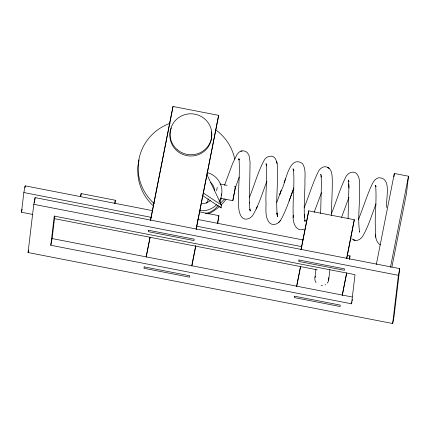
<?xml version="1.0" encoding="UTF-8"?>
<svg xmlns="http://www.w3.org/2000/svg" width="430" height="430" viewBox="0 0 430 430"><rect width="100%" height="100%" fill="white"/><g stroke="black" fill="none" stroke-linecap="round" stroke-linejoin="round"><path stroke-width="0.64" d="M331.492 215.752C331.471 203.53 332.487 191.318 332.266 179.095C332.019 174.951 332.057 169.108 327.413 167.318L329.16 168.259M320.635 213.457L321.425 184.002L321.167 176.026L321.328 177.052L320.737 174.3L321.145 175.359M348.08 218.623L348.891 186.797L348.209 180.062L348.999 181.75L348.601 181.137M386.833 207.556C385.242 199.622 392.59 177.466 378.572 177.767C373.82 178.918 372.278 184.266 370.332 188.125C366.005 198.515 362.56 209.249 358.383 219.703M232.813 200.67L235.468 187.002L232.813 200.67L220.579 198.289M32.696 214.43L21.5 212.253L23.838 192.543L25.166 185.851L152.284 210.598M24.929 187.819L25.166 185.851M28.063 252.539L33.787 204.325L35.115 197.628L399.723 268.616L393.998 316.829L392.671 323.527L28.063 252.539L28.547 250.104M34.486 202.912L34.642 201.589M34.803 200.273L35.115 197.628M50.799 245.261L54.261 216.096L355.019 274.652L351.552 303.817L50.799 245.261L52.121 238.564L54.798 216.032M80.829 196.096L81.13 193.591L115.331 200.251L114.96 203.379M196.193 229.308L218.644 115.358L173.016 106.473L150.565 220.429M199.165 211.813L218.897 215.656L217.843 223.229M202.863 195.741L221.084 207.867L221.423 205.056L206.964 174.655M308.563 211.764L308.675 210.824L354.304 219.708L346.736 258.495M314.97 277.543L315.921 269.567M328.654 280.209L329.917 269.578M347.397 255.409L350.004 255.92L349.445 259.295M393.955 176.719L394.337 173.462L408.5 176.219L406.414 193.796L391.886 267.159M392.671 323.527L398.395 275.313L399.723 268.616M216.586 190.753L217.252 187.367M21.5 212.253L22.102 209.206M80.496 196.779L81.13 193.591M114.703 203.438L115.331 200.251M150.468 220.337L173.016 106.473M146.125 256.952L150.032 237.209M146.216 257.043L150.124 237.301M196.096 229.217L218.644 115.358M191.748 265.837L195.79 245.433M191.845 265.928L195.752 246.186M217.36 223.428L218.897 215.656M301.016 249.518L308.675 210.824M301.108 249.61L308.509 212.232M296.587 286.38L300.479 266.707M296.678 286.477L300.704 266.149M346.639 258.398L354.304 219.708M342.21 295.265L346.628 272.969M349.353 259.199L350.004 255.92M342.307 295.362L346.72 273.066M351.552 303.817L351.917 301.989M352.159 300.774L352.396 299.554M376.309 264.514L394.337 173.462M390.472 267.272L408.5 176.219M279.93 194.016L279.822 194.312L281.322 190.21L276.753 202.401M281.268 190.356C285.869 183.631 288.648 153.983 302.569 163.647C306.343 169.501 304.644 176.961 304.961 183.524C304.73 194.887 303.854 206.255 304.435 217.623L304.263 214.199L304.967 221.004L304.693 220.122L305.112 221.316L304.623 220.456L305.133 221.074M293.921 187.872C289.863 198.461 286.606 209.453 281.102 219.413C279.167 223.525 273.448 226.459 269.658 222.944C264.192 216.854 266.493 207.416 265.896 199.934C265.821 187.835 267.567 175.633 266.079 163.583L266.568 165.561M239.241 177.052L235.065 188.474M289.105 201.009L293.475 189.082M375.997 203.96C371.864 214.64 368.677 225.814 362.963 235.79C361.157 239.112 356.943 241.902 353.256 239.72L355.089 240.467M266.906 181.229C262.606 192.328 259.274 203.922 253.399 214.333C251.324 218.682 244.649 221.353 241.397 216.763C237.097 209.813 239.058 200.901 238.612 193.134C238.688 181.756 239.999 170.334 238.956 158.976L239.128 159.933L238.817 158.67L239.44 159.895M285.504 178.842L284.069 182.691M321.441 192.71L314.088 212.495M348.972 197.332L341.56 217.311M224.53 185.303L232.506 163.825L236.828 154.778L238.929 152.242L240.897 151.14L243.869 150.849L245.847 151.505L247.46 152.838L249.045 155.499L250.072 162.013L249.389 203.035M304.144 207.819C308.788 196.22 312.341 184.174 317.722 172.876C319.135 168.657 324.311 164.62 328.525 167.926M249.287 197.719C254.409 185.378 257.747 172.242 264.079 160.433C265.89 156.316 272.077 154.37 275.119 158.24C279.221 165.324 276.995 174.177 277.366 181.971C277.237 193.489 275.866 205.126 277.517 216.586L276.888 213.076L277.517 216.586M331.423 213.705C336.233 201.831 339.786 189.442 345.354 177.88C346.972 173.655 352.433 170.135 356.465 173.403C361.662 179.536 358.813 188.603 359.475 195.924C359.491 207.991 357.695 220.241 359.663 232.221L359.243 231.297M256.146 209.087L257.419 206.25M280.043 220.896L280.457 220.316M278.398 222.692L279.371 221.81M304.128 229.104C295.845 232.711 292.25 221.552 293.212 215.236M242.015 150.908L240.897 151.14M220.009 183.992L227.094 185.373M234.178 186.754L235.468 187.002M197.73 219.445L303.112 239.967M23.838 192.543L150.957 217.295M196.402 226.142L301.785 246.659M33.787 204.325L398.395 275.313M54.433 218.66L317.233 269.83M52.121 238.564L352.224 296.996M354.282 240.128L351.606 238.774M380.351 244.976C373.525 240.472 375.917 230.663 375.234 223.756C375.18 211.087 376.718 198.391 375.632 185.744L375.761 186.604L375.449 185.346L376.191 186.561M203.197 192.925L221.423 205.056M277.635 215.838L277.205 214.828M294.012 170.619L293.018 168.78L293.712 170.909L293.518 169.823C294.781 185.722 292.335 201.691 293.335 217.612M250.05 210.055L249.604 209.125L250.341 211.049L249.663 207.582L249.357 202.25M220.52 206.679L221.084 207.867M277.108 163.443L276.619 161.465M375.551 234.732L375.825 237.263M348.837 183.879L348.929 188.001M211.329 131.859A20.909 20.473 6.8 0 1 188.813 155.918A20.909 20.473 6.8 0 1 171.328 127.957M328.66 277.651A6.971 6.826 6.8 0 1 327.278 283.133M325.714 284.552A6.971 6.826 6.8 0 1 325.096 284.913M322.419 285.681A6.971 6.826 6.8 0 1 321.108 285.665M316.039 282.671A6.971 6.826 6.8 0 1 315.33 276.35M224.385 199.02A48.789 47.773 6.8 0 1 220.235 203.309M154.3 203.653A48.789 47.773 6.8 0 1 170.312 123.243M215.683 129.828A48.789 47.773 6.8 0 1 234.71 159.041M225.938 199.472A48.789 47.773 6.8 0 1 221.187 204.906M219.461 206.518A48.789 47.773 6.8 0 1 208.33 213.947M153.069 205.653A48.789 47.773 6.8 0 1 139.094 159.852M208.168 198.832A6.971 6.826 6.8 0 1 206.271 203.234M206.884 172.446A19.871 19.457 6.8 0 1 218.951 201.638M216.505 204.739A19.871 19.457 6.8 0 1 199.751 210.625M221.262 197.87A19.871 19.457 6.8 0 1 219.789 202.492M218.225 205.25A19.871 19.457 6.8 0 1 205.454 213.495M221.563 193.941A19.871 19.457 6.8 0 1 221.552 195.242M210.291 200.617A12.545 12.282 6.8 0 1 201.557 203.578M210.678 182.411A12.545 12.282 6.8 0 1 214.586 190.63M144.157 266.88L143.991 268.288L189.619 277.173L189.786 275.764L144.157 266.88M148.506 230.26L148.339 231.668L193.962 240.553L194.134 239.144L148.506 230.26M294.636 296.222L294.469 297.625L340.098 306.509L340.264 305.101L294.636 296.222M298.936 260.01L298.769 261.418L344.398 270.298L344.564 268.89L298.936 260.01M177.23 149.661A20.909 20.473 6.8 0 0 211.458 138.261A20.909 20.473 6.8 0 0 184.115 114.874A20.909 20.473 6.8 0 0 177.23 149.661"/></g></svg>
